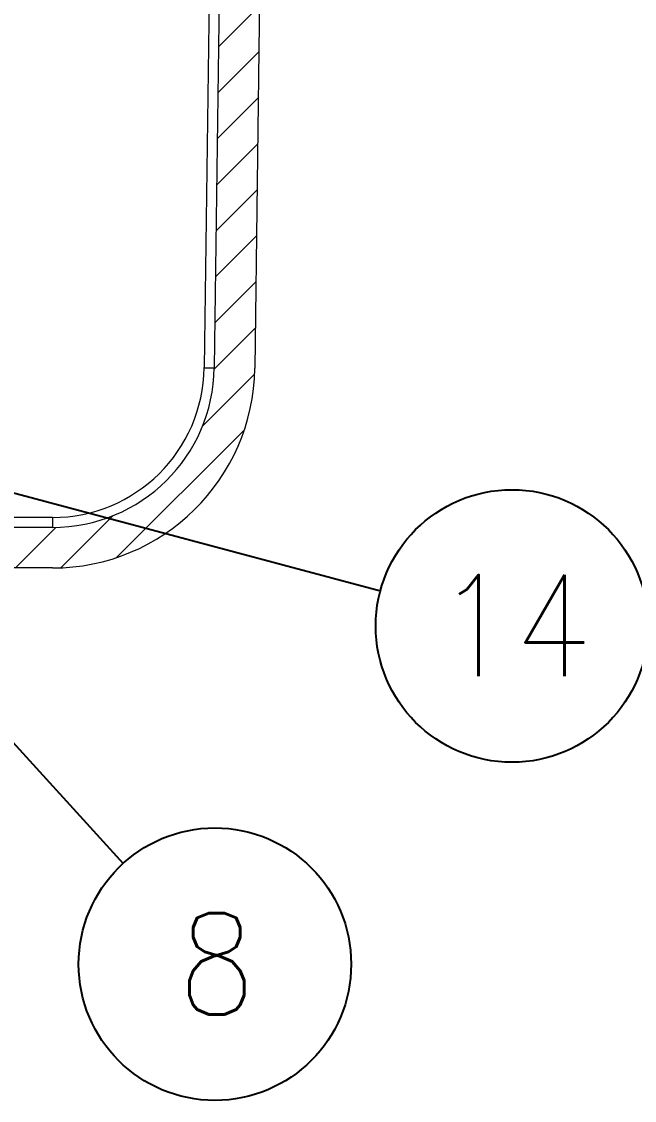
# Model space of a CAD drawing. Extents: x 14808 to 20058, y -13198 to -11680.
# Drawn here: x 15088.2 to 15118.5, y -13061.4 to -13008.1 of the extents above; entities that cross this region are included whole.
import ezdxf

# ---------------------------------------------------------------- set-up
doc = ezdxf.new("R2010")
doc.units = 0
doc.header["$LTSCALE"] = 7
doc.header["$MEASUREMENT"] = 0
doc.layers.get('0').update_dxf_attribs({"color": 2, "linetype": 'CONTINUOUS'})
doc.styles.add('GHS', font='romans', dxfattribs={"bigfont": 'ghs'})
doc.styles.add('TEXTSTYLE_0', font='txt.shx', dxfattribs={"width": 0.8, "bigfont": 'whgtxt.shx'})
doc.dimstyles.new('STANDARD$7', dxfattribs={"dimtxt": 3.5, "dimasz": 3, "dimexe": 1, "dimexo": 0.0625, "dimgap": 1, "dimtad": 1, "dimdec": 4, "dimzin": 0, "dimdsep": 46, "dimtxsty": 'GHS', "dimcen": 1, "dimclrt": 2, "dimadec": 0, "dimazin": 0, "dimtfac": 1, "dimtdec": 4, "dimtofl": 0, "dimtmove": 0, "dimatfit": 3, "dimfxl": 1, "dimtolj": 1, "dimtzin": 0, "dimarcsym": 0})

# ---------------------------------------------------------------- blocks, each defined once
blk = doc.blocks.new('A$C49B542D0')
at = {"color": 2}
blk.add_circle((3.366, 3.366), 3.366, dxfattribs=at)
at = {"color": 2, "insert": (3.41, 3.376), "char_height": 2.5, "width": 5.41323, "attachment_point": 5, "style": 'TEXTSTYLE_0'}
blk.add_mtext('{\\W0.9;8}', dxfattribs=at)
blk = doc.blocks.new('A$C36126432')
at = {"color": 2}
blk.add_circle((3.366, 3.366), 3.366, dxfattribs=at)
at = {"color": 2, "insert": (3.41, 3.376), "char_height": 2.5, "width": 5.41323, "attachment_point": 5, "style": 'TEXTSTYLE_0'}
blk.add_mtext('{\\W0.9;14}', dxfattribs=at)
blk = doc.blocks.new('A$C42703619')
at = {"linetype": 'Continuous', "lineweight": 0}
h = blk.add_hatch(dxfattribs=at)
h.set_pattern_fill('ANSI31', color=2, scale=0.25, style=0)
h.set_pattern_definition([(45, (121.7189, 108.7142), (-0.561266, 0.561266), [])])
edge = h.paths.add_edge_path(flags=0)
edge.add_arc((107.14, 15.722), 4, 270, 359.25, ccw=False)
edge.add_line((107.14, 11.722), (105.224, 11.722))
edge.add_spline(control_points=[(105.224, 11.722), (105.222, 11.798), (105.221, 11.873), (105.219, 11.948), (105.218, 12.023), (105.216, 12.098), (105.214, 12.172)], knot_values=[0.004963, 0.004963, 0.004963, 0.004963, 0.005866, 0.005866, 0.005866, 0.006763, 0.006763, 0.006763, 0.006763], weights=[1, 1, 1, 1, 1, 1, 1], degree=3, periodic=0)
edge.add_line((105.214, 12.172), (104.036, 12.172))
edge.add_spline(control_points=[(104.036, 12.172), (104.034, 12.098), (104.032, 12.023), (104.031, 11.948), (104.029, 11.873), (104.028, 11.798), (104.026, 11.722)], knot_values=[0.004969, 0.004969, 0.004969, 0.004969, 0.005866, 0.005866, 0.005866, 0.006769, 0.006769, 0.006769, 0.006769], weights=[1, 1, 1, 1, 1, 1, 1], degree=3, periodic=0)
edge.add_line((104.026, 11.722), (103.231, 11.722))
edge.add_line((103.231, 11.722), (103.231, 10.722))
edge.add_line((103.231, 10.722), (104.026, 10.722))
edge.add_spline(control_points=[(104.026, 10.722), (104.028, 10.647), (104.029, 10.572), (104.031, 10.497), (104.032, 10.422), (104.034, 10.347), (104.036, 10.272)], knot_values=[0.004963, 0.004963, 0.004963, 0.004963, 0.005866, 0.005866, 0.005866, 0.006763, 0.006763, 0.006763, 0.006763], weights=[1, 1, 1, 1, 1, 1, 1], degree=3, periodic=0)
edge.add_line((104.036, 10.272), (105.214, 10.272))
edge.add_spline(control_points=[(105.214, 10.272), (105.216, 10.347), (105.218, 10.422), (105.219, 10.497), (105.221, 10.572), (105.222, 10.647), (105.224, 10.722)], knot_values=[0.004969, 0.004969, 0.004969, 0.004969, 0.005866, 0.005866, 0.005866, 0.006769, 0.006769, 0.006769, 0.006769], weights=[1, 1, 1, 1, 1, 1, 1], degree=3, periodic=0)
edge.add_line((105.224, 10.722), (107.14, 10.722))
edge.add_arc((107.14, 15.722), 5, 270, 359.25)
edge.add_line((112.139, 15.657), (112.5, 43.222))
edge.add_line((112.5, 43.222), (111.5, 43.222))
edge.add_line((111.5, 43.222), (111.139, 15.67))
at = {"color": 7, "linetype": 'Continuous', "lineweight": 15}
for p, q in [((111.25, 43.222), (110.889, 15.67)), ((111.5, 43.222), (111.139, 15.67)), ((112.5, 43.222), (112.139, 15.657)), ((107.14, 11.969), (107.14, 11.722)), ((107.14, 11.722), (105.224, 11.722)), ((107.14, 10.722), (105.224, 10.722))]:
    blk.add_line(p, q, dxfattribs=at)
at = {"color": 8, "linetype": 'Continuous', "lineweight": 15}
blk.add_line((107.14, 11.969), (105.998, 11.969), dxfattribs=at)
at = {"color": 7, "linetype": 'Continuous', "lineweight": 15}
for centre, radius, start, end in [((107.14, 15.722), 4, 270, 359.25), ((107.14, 15.719), 3.75, 270, 359.25), ((107.14, 15.722), 5, 270, 359.25), ((111.014, 20.445), 4.777, 268.5007, 271.4993)]:
    blk.add_arc(centre, radius, start, end, dxfattribs=at)

msp = doc.modelspace()

# ---------------------------------------------------------------- block references
at = {"xscale": 2, "yscale": 2, "zscale": 2}
for name, p in [('A$C42703619', (14875.481, -13056.499)), ('A$C36126432', (15105.737, -13044.654)), ('A$C49B542D0', (15091.058, -13061.361))]:
    msp.add_blockref(name, p, dxfattribs=at)

# ---------------------------------------------------------------- leaders
for points in [[(15078.052, -13028.739), (15105.965, -13036.188)], [(15083.355, -13038.79), (15093.255, -13049.654)]]:
    msp.add_leader(points, dimstyle='STANDARD$7', override={"dimtxt": 3, "dimexo": 0.3, "dimgap": 2, "dimtad": 0, "dimdec": 1, "dimzin": 8, "dimcen": 0, "dimclrd": 2, "dimclre": 2, "dimazin": 2, "dimtp": 0.1, "dimtfac": 0.5, "dimtdec": 1, "dimfxl": 2.5, "dimarcsym": 1})

doc.saveas('drawing.dxf')
